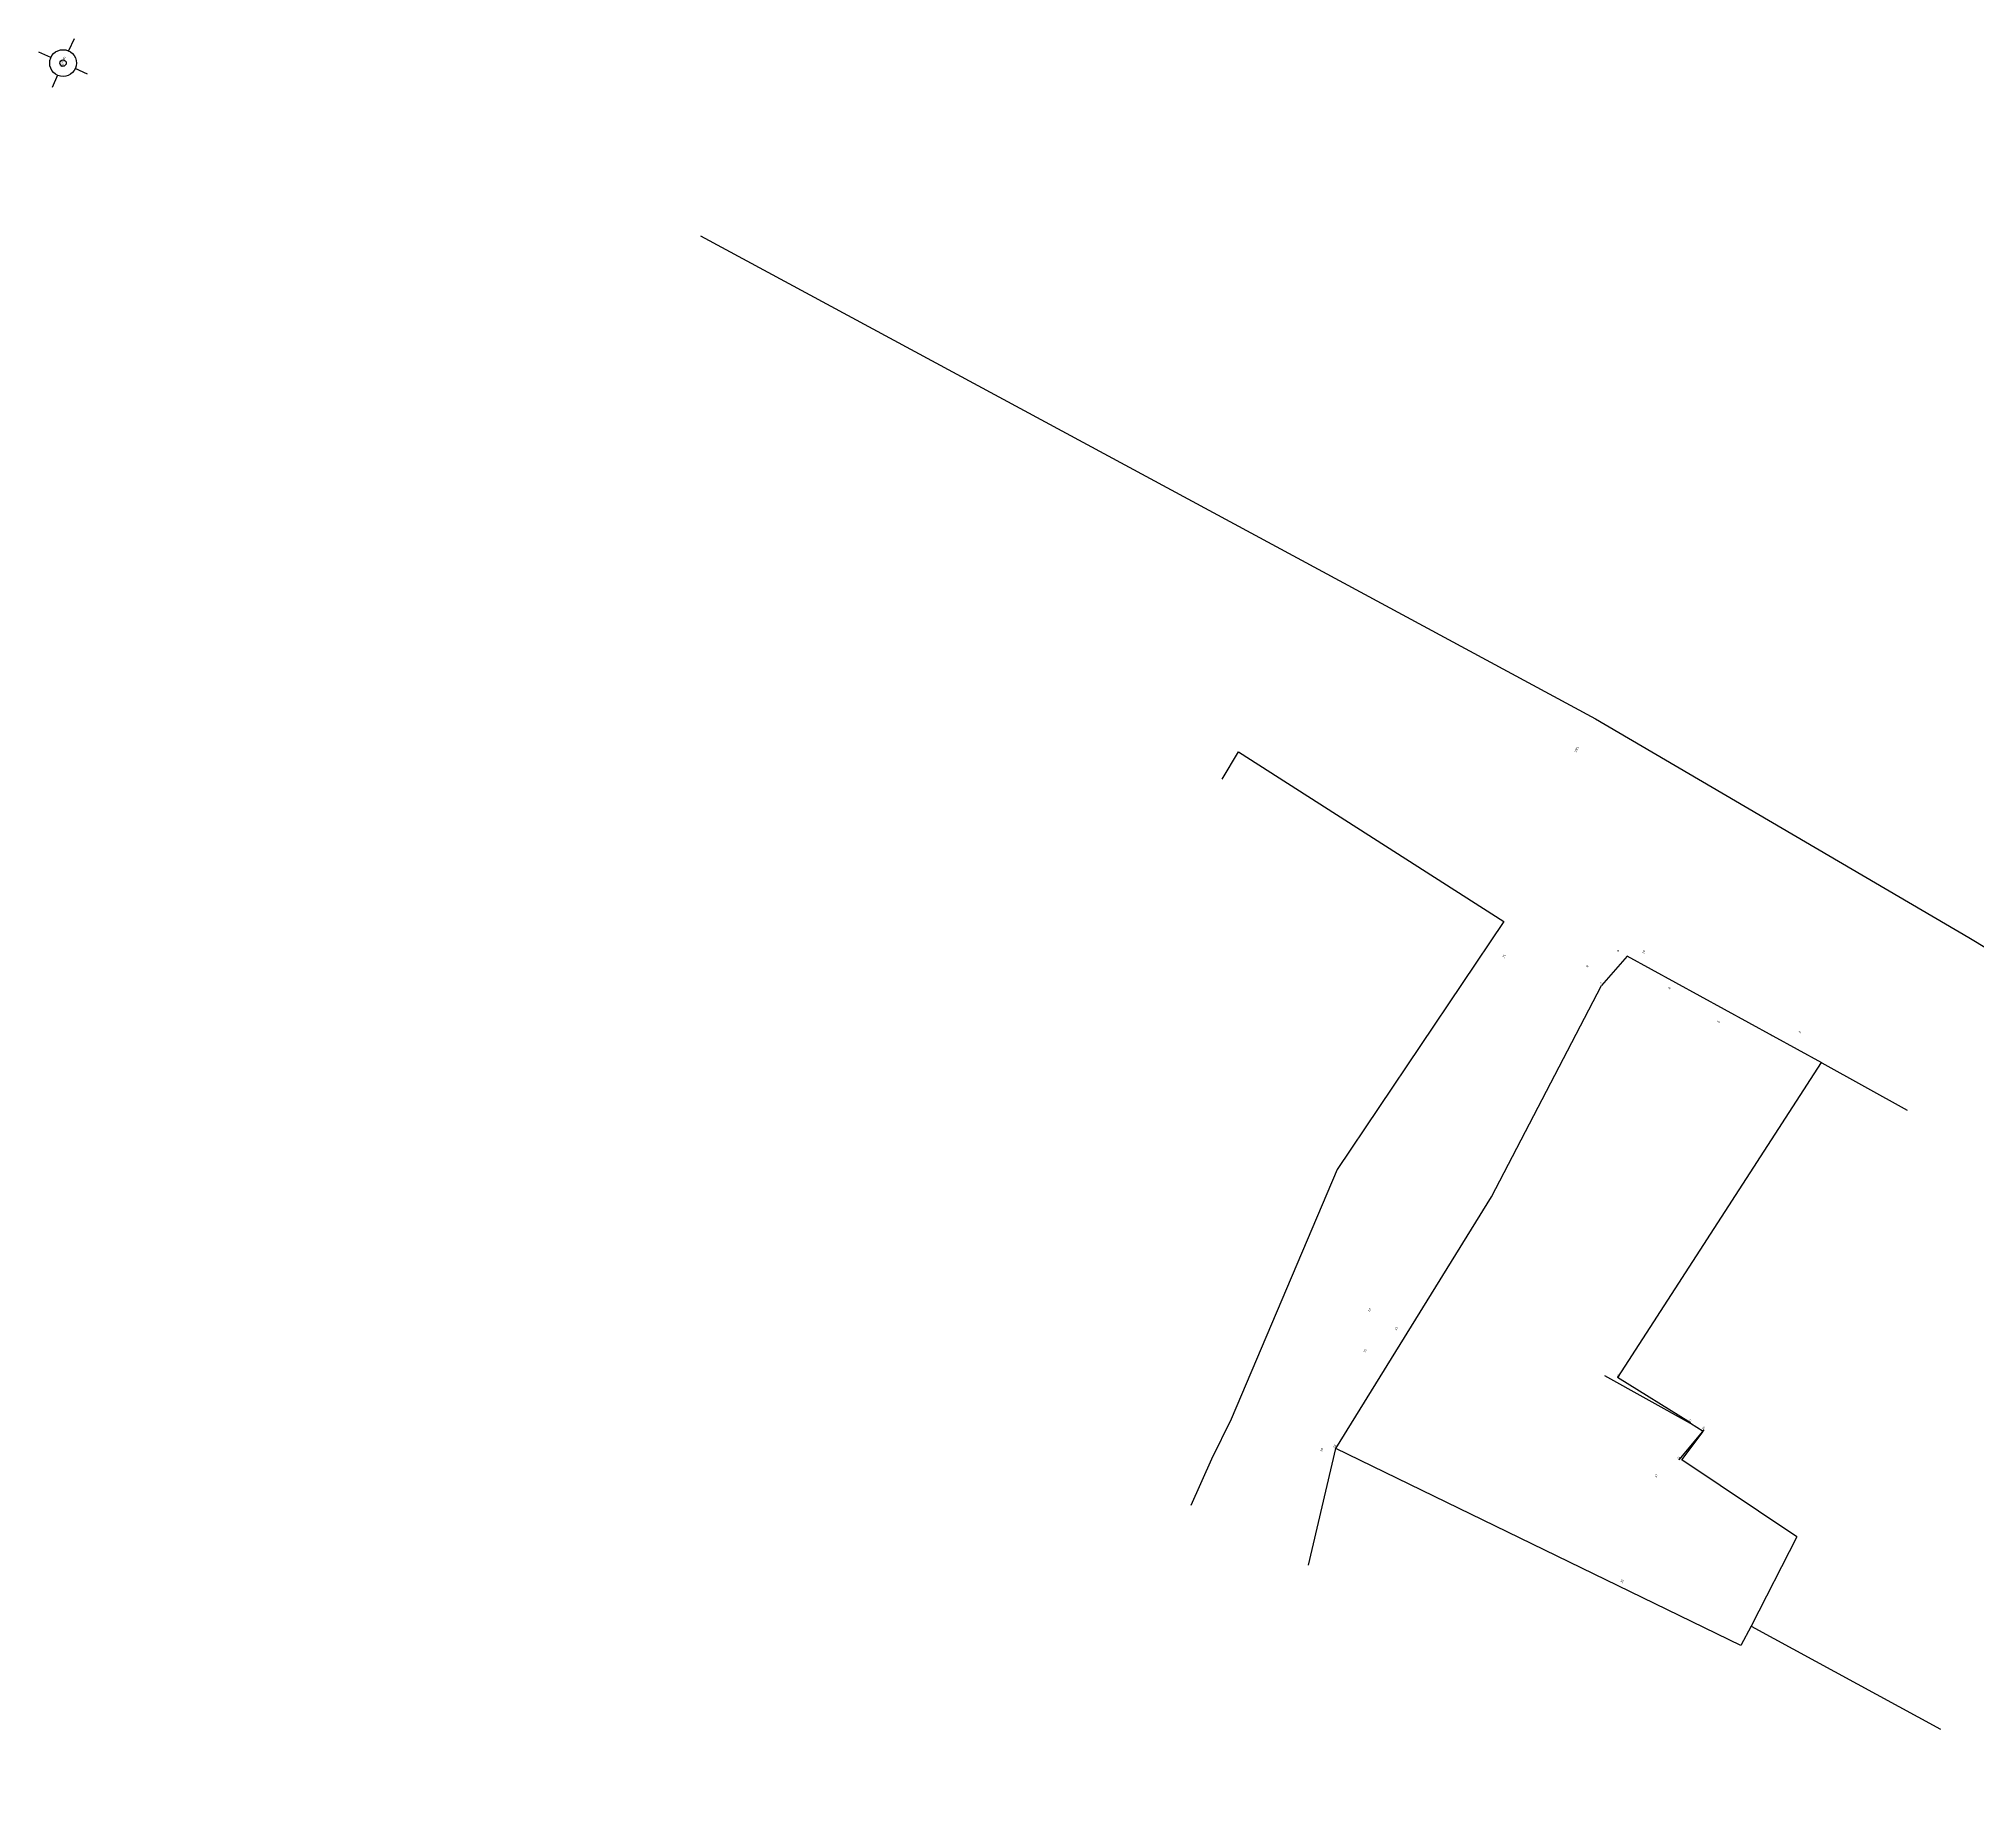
# Model space of a CAD drawing. Extents: x 552057 to 552229, y 1839189 to 1839279.
# Drawn here: x 552057.2 to 552148, y 1839197 to 1839279.2 of the extents above; entities that cross this region are included whole.
import ezdxf

# ---------------------------------------------------------------- set-up
doc = ezdxf.new("R2010")
doc.units = 0
for name, color, linetype in [('Level 10', 7, 'Continuous'), ('Level 12', 7, 'Continuous'), ('Level 23', 7, 'Continuous'), ('Level 28', 7, 'Continuous'), ('Level 61', 7, 'Continuous'), ('Level 7', 7, 'Continuous'), ('Level 9', 7, 'Continuous')]:
    doc.layers.add(name, color=color, linetype=linetype)

msp = doc.modelspace()

# ---------------------------------------------------------------- linework, layer by layer
at = {"layer": 'Level 10'}
for p, q in [((552134.53, 1839214.36), (552130.53, 1839216.58)), ((552134.13, 1839212.66), (552135.13, 1839213.98)), ((552135.13, 1839213.98), (552134.53, 1839214.36)), ((552136.89, 1839203.97), (552117.94, 1839213.18)), ((552139.51, 1839209.05), (552134.13, 1839212.66)), ((552139.51, 1839209.05), (552137.37, 1839204.86)), ((552137.37, 1839204.86), (552146.24, 1839200.05))]:
    msp.add_line(p, q, dxfattribs=at)
at = {"layer": 'Level 23'}
for p, q in [((552131.569, 1839236.228), (552130.37, 1839234.85)), ((552131.569, 1839236.228), (552130.37, 1839234.85)), ((552140.68, 1839231.24), (552131.569, 1839236.228)), ((552140.68, 1839231.24), (552131.569, 1839236.228)), ((552125.22, 1839224.96), (552130.37, 1839234.85)), ((552125.22, 1839224.96), (552130.37, 1839234.85)), ((552140.68, 1839231.24), (552144.68, 1839229.02)), ((552117.94, 1839213.18), (552125.22, 1839224.96)), ((552117.94, 1839213.18), (552125.22, 1839224.96))]:
    msp.add_line(p, q, dxfattribs=at)
for points in [[(552088.2, 1839269.95), (552130.09, 1839247.34), (552147.56, 1839237.11), (552152.68, 1839234.02), (552174.29, 1839223.39), (552188.55, 1839215.37), (552198.63, 1839209.88), (552222.88, 1839197)], [(552112.61, 1839244.52), (552113.38, 1839245.8), (552125.8, 1839237.86)], [(552125.8, 1839237.86), (552117.99, 1839226.25), (552113.03, 1839214.56), (552112.12, 1839212.68), (552111.15, 1839210.51)]]:
    msp.add_lwpolyline(points, dxfattribs=at)
at = {"layer": 'Level 28'}
for p, q in [((552140.648, 1839231.258), (552131.124, 1839216.509)), ((552134.543, 1839214.378), (552131.124, 1839216.509)), ((552135.16, 1839214.051), (552133.989, 1839212.658)), ((552137.37, 1839204.86), (552136.89, 1839203.97))]:
    msp.add_line(p, q, dxfattribs=at)
at = {"layer": 'Level 61'}
msp.add_line((552116.66, 1839207.72), (552117.94, 1839213.18), dxfattribs=at)
at = {"layer": 'Level 7'}
for p, q in [((552058.875, 1839279.175), (552058.616, 1839278.606)), ((552057.788, 1839278.296), (552057.22, 1839278.555)), ((552058.098, 1839277.468), (552057.839, 1839276.9)), ((552059.495, 1839277.519), (552058.926, 1839277.778)), ((552129.2, 1839245.769), (552129.2, 1839245.769)), ((552131.167, 1839236.428), (552131.167, 1839236.428)), ((552132.357, 1839236.333), (552132.357, 1839236.333)), ((552125.817, 1839236.143), (552125.817, 1839236.143)), ((552129.73, 1839235.702), (552129.73, 1839235.702)), ((552130.386, 1839234.911), (552130.386, 1839234.911)), ((552133.572, 1839234.687), (552133.572, 1839234.687)), ((552135.874, 1839233.108), (552135.874, 1839233.108)), ((552138.325, 1839232.481), (552138.325, 1839232.481)), ((552139.684, 1839232.627), (552139.684, 1839232.627)), ((552140.629, 1839231.228), (552140.629, 1839231.228)), ((552119.52, 1839219.579), (552119.52, 1839219.579)), ((552120.779, 1839218.713), (552120.779, 1839218.713)), ((552119.309, 1839217.666), (552119.309, 1839217.666)), ((552131.172, 1839216.479), (552131.172, 1839216.479)), ((552134.518, 1839214.393), (552134.518, 1839214.393)), ((552135.16, 1839214.051), (552135.16, 1839214.051)), ((552117.286, 1839213.038), (552117.286, 1839213.038)), ((552117.893, 1839213.197), (552117.893, 1839213.197)), ((552132.946, 1839211.826), (552132.946, 1839211.826)), ((552133.989, 1839212.658), (552133.989, 1839212.658)), ((552131.346, 1839206.887), (552131.346, 1839206.887))]:
    msp.add_line(p, q, dxfattribs=at)
for radius in [0.625, 0.15]:
    msp.add_circle((552058.357, 1839278.038), radius, dxfattribs=at)

# ---------------------------------------------------------------- texts
at = {"layer": 'Level 12'}
for s, p in [('TR1', (552129.2, 1839245.769)), ('11', (552125.817, 1839236.143)), ('9', (552131.167, 1839236.428)), ('10', (552132.357, 1839236.333)), ('8', (552129.73, 1839235.702)), ('7', (552130.386, 1839234.911)), ('6', (552133.572, 1839234.687)), ('5', (552135.874, 1839233.108)), ('3', (552139.684, 1839232.627)), ('4', (552138.325, 1839232.481)), ('2', (552140.629, 1839231.228)), ('14', (552119.52, 1839219.579)), ('13', (552120.779, 1839218.713)), ('15', (552119.309, 1839217.666)), ('18', (552131.172, 1839216.479)), ('19', (552134.518, 1839214.393)), ('20', (552135.16, 1839214.051)), ('16', (552117.286, 1839213.038)), ('12', (552117.893, 1839213.197)), ('21', (552133.989, 1839212.658)), ('17', (552132.946, 1839211.826)), ('22', (552131.346, 1839206.887))]:
    msp.add_text(s, height=0.1, rotation=65.51142, dxfattribs=at).set_placement(p)
at = {"layer": 'Level 7'}
msp.add_text('K261', height=0.1, rotation=65.51142, dxfattribs=at).set_placement((552058.356, 1839278.038))
at = {"layer": 'Level 9'}
msp.add_text('KC', height=0.1, rotation=65.51142, dxfattribs=at).set_placement((552058.32, 1839277.838))

doc.saveas('drawing.dxf')
